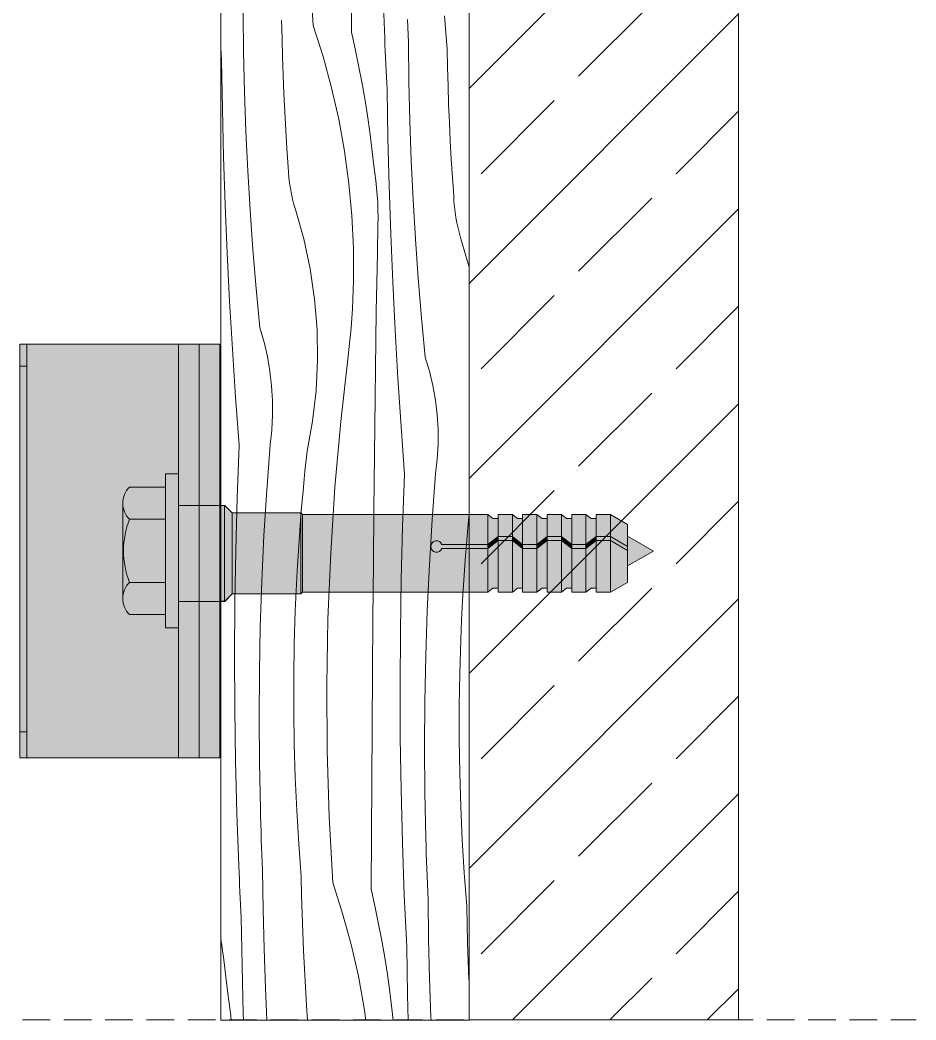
# Model space of a CAD drawing. Header units: millimetres. Extents: x -7826 to 55813, y 465 to 25965.
# Drawn here: x 49078 to 49728, y 5793 to 6518 of the extents above; entities that cross this region are included whole.
import ezdxf

# ---------------------------------------------------------------- set-up
doc = ezdxf.new("R2010")
doc.units = ezdxf.units.MM
doc.linetypes.add('Hidden Line', pattern=[30.00000000000001, 20, -10.00000000000001])
for name, color, linetype, lineweight in [('2D - Ogolne2', 251, 'Continuous', 15), ('2D Drafting - General102', 254, 'Continuous', 13), ('2D Drafting - General121', 255, 'Continuous', 0), ('2D Drafting - General2', 251, 'Continuous', 15), ('2D Drafting - General81', 251, 'Continuous', 20)]:
    doc.layers.add(name, color=color, linetype=linetype, lineweight=lineweight)

# ---------------------------------------------------------------- blocks, each defined once
blk = doc.blocks.new('*X18')
at = {"layer": '2D Drafting - General81', "linetype": 'Continuous'}
for p, q in [((-49513.22907387612, 55155.82288313963), (-49515.7778883463, 55203.572958262)), ((-49485.42548931891, 55150.92036102179), (-49485.16983025963, 55190.26483897828)), ((-49461.28199160685, 55146.66321096648), (-49462.66241466047, 55184.79521591765)), ((-49563.75045591925, 55136.21350083621), (-49564.09232094092, 55164.7914459236)), ((-49415.98902428812, 55138.67683879184), (-49417.79917831498, 55162.75718315243)), ((-49535.79008286738, 55146.5308115728), (-49536.05678553537, 55159.84802461299)), ((-49513.22907387613, 55155.82288313963), (-49506.00498323768, 55133.44022562719)), ((-49444.50793151778, 55154.71457505369), (-49444.73057713357, 55160.26253300432)), ((-49485.42548931891, 55150.92036102179), (-49482.71467569369, 55138.95341759297)), ((-49444.27259196043, 55149.16714107168), (-49444.50793151778, 55154.71457505369)), ((-49444.02455969367, 55143.62026010244), (-49444.27259196043, 55149.16714107168)), ((-49580.07688756152, 55139.7912222819), (-49580.11403630918, 55140.55502265062)), ((-49535.42919326742, 55133.21581806295), (-49535.79008286738, 55146.5308115728)), ((-49461.08499165227, 55141.98867427003), (-49461.28199160685, 55146.66321096648)), ((-49460.88193352841, 55137.3143968171), (-49461.08499165227, 55141.98867427003)), ((-49443.682694672, 55115.04231501505), (-49444.02455969367, 55143.62026010244)), ((-49579.84354391088, 55135.11835880761), (-49580.07688756152, 55139.7912222819)), ((-49579.60414429003, 55130.44580167793), (-49579.84354391088, 55135.11835880761)), ((-49563.07018688216, 55107.64160815917), (-49563.75045591925, 55136.21350083621)), ((-49534.97413479042, 55119.90371021883), (-49535.42919326742, 55133.21581806295)), ((-49506.00498323768, 55133.44022562719), (-49499.77902905139, 55110.75965382349)), ((-49482.71467569369, 55138.95341759297), (-49480.19957323155, 55126.9438170524)), ((-49460.67281757633, 55132.64038645904), (-49460.88193352841, 55137.3143968171)), ((-49415.72232162012, 55125.35962575165), (-49415.98902428811, 55138.67683879183)), ((-49579.02027787574, 55095.53888602548), (-49579.60414429002, 55130.44580167793)), ((-49480.19957323155, 55126.9438170524), (-49477.88085219475, 55114.89475989872)), ((-49460.45764414731, 55127.96665104675), (-49460.67281757633, 55132.64038645904)), ((-49460.23641360276, 55123.29319843066), (-49460.45764414731, 55127.96665104675)), ((-49534.42493020249, 55106.59515403149), (-49534.97413479042, 55119.90371021883)), ((-49460.00912631427, 55118.62003646075), (-49460.23641360276, 55123.29319843066)), ((-49415.36143202016, 55112.0446322418), (-49415.72232162012, 55125.35962575165)), ((-49477.88085219475, 55114.89475989872), (-49475.75913051089, 55102.80945714557)), ((-49459.77578266363, 55113.94717298646), (-49460.00912631427, 55118.62003646075)), ((-49459.53638304277, 55109.27461585678), (-49459.77578266363, 55113.94717298646)), ((-49443.0024256349, 55086.47042233802), (-49443.682694672, 55115.04231501505)), ((-49414.90637354316, 55098.73252439767), (-49415.36143202016, 55112.0446322418)), ((-49562.0516092336, 55079.07977494271), (-49563.07018688216, 55107.64160815917)), ((-49533.78160697977, 55093.2908153143), (-49534.42493020249, 55106.59515403149)), ((-49499.77902905139, 55110.75965382349), (-49494.56342335411, 55087.82565504257)), ((-49458.95251662848, 55074.36770020432), (-49459.53638304277, 55109.27461585678)), ((-49475.75913051089, 55102.80945714557), (-49473.83497360822, 55090.69112946584)), ((-49414.35716895523, 55085.42396821034), (-49414.90637354316, 55098.73252439767)), ((-49578.1490247735, 55060.63796084592), (-49579.02027787574, 55095.53888602548)), ((-49533.04419730706, 55079.99135966959), (-49533.78160697977, 55093.2908153143)), ((-49473.83497360822, 55090.69112946584), (-49472.10889426496, 55078.54300633345)), ((-49494.56342335411, 55087.82565504257), (-49490.36839641213, 55064.68321368846)), ((-49441.98384798635, 55057.90858912156), (-49443.0024256349, 55086.47042233802)), ((-49413.71384573252, 55072.11962949314), (-49414.35716895523, 55085.42396821034)), ((-49560.69486582349, 55050.53200682627), (-49562.0516092336, 55079.07977494271)), ((-49532.21273807621, 55066.69745245545), (-49533.04419730706, 55079.99135966959)), ((-49472.10889426496, 55078.54300633345), (-49470.58135247263, 55066.3683251626)), ((-49458.08126352624, 55039.46677502476), (-49458.95251662848, 55074.36770020432)), ((-49412.97643605981, 55058.82017384844), (-49413.71384573252, 55072.11962949314)), ((-49531.28727088426, 55053.40975875234), (-49532.21273807621, 55066.69745245545)), ((-49490.36839641213, 55064.68321368846), (-49487.2021766547, 55041.37772301952)), ((-49470.58135247263, 55066.3683251626), (-49469.25275531352, 55054.1703304451)), ((-49576.99044404717, 55025.7453921377), (-49578.1490247735, 55060.63796084592)), ((-49531.11020988131, 55049.46483491411), (-49531.28727088426, 55053.40975875234)), ((-49468.42867997605, 55048.85344973643), (-49469.25275531351, 55054.1703304451)), ((-49440.62710457623, 55029.36082100512), (-49441.98384798635, 55057.90858912156)), ((-49412.14497682895, 55045.5262666343), (-49412.97643605981, 55058.82017384844)), ((-49559.00014692759, 55022.00230747674), (-49560.69486582349, 55050.53200682627)), ((-49530.79479581746, 55045.52855638529), (-49531.11020988131, 55049.46483491411)), ((-49467.72943990529, 55043.51871600779), (-49468.42867997605, 55048.85344973643)), ((-49530.34141737954, 55041.60577386771), (-49530.79479581746, 55045.52855638529)), ((-49529.75063326876, 55037.701321432), (-49530.34141737954, 55041.60577386771)), ((-49487.2021766547, 55041.37772301952), (-49485.07097453427, 55017.95489611084)), ((-49467.15541922426, 55038.16905986091), (-49467.72943990529, 55043.51871600779)), ((-49456.92268279992, 55004.57420631655), (-49458.08126352624, 55039.46677502476)), ((-49411.21950963701, 55032.23857293119), (-49412.14497682895, 55045.5262666343)), ((-49529.02317151226, 55033.82001056054), (-49529.75063326876, 55037.701321432)), ((-49528.15992856593, 55029.96662421813), (-49529.02317151226, 55033.82001056054)), ((-49466.70693326755, 55032.80742009507), (-49467.15541922426, 55038.16905986091)), ((-49466.38422840801, 55027.43674209264), (-49466.70693326755, 55032.80742009507)), ((-49411.04244863406, 55028.29364909296), (-49411.21950963701, 55032.23857293119)), ((-49575.54461423909, 54990.86354533277), (-49576.99044404717, 55025.7453921377)), ((-49527.16196820972, 55026.14591095806), (-49528.15992856593, 55029.96662421813)), ((-49526.03052023673, 55022.36257907035), (-49527.16196820972, 55026.14591095806)), ((-49466.1874819215, 55022.05997620113), (-49466.38422840801, 55027.43674209264)), ((-49438.93238568033, 55000.83112165559), (-49440.62710457623, 55029.36082100512)), ((-49410.72703457021, 55024.35737056413), (-49411.04244863406, 55028.29364909296)), ((-49556.96769022087, 54993.49467802695), (-49559.00014692759, 55022.00230747674)), ((-49519.99434816353, 55001.02040939396), (-49526.03052023673, 55022.36257907035)), ((-49485.07097453427, 55017.95489611084), (-49483.97897034482, 54994.46067618929)), ((-49466.11680188945, 55016.68007611236), (-49466.1874819215, 55022.05997620113)), ((-49410.27365613228, 55020.43458804656), (-49410.72703457021, 55024.35737056413)), ((-49409.68287202151, 55016.53013561085), (-49410.27365613228, 55020.43458804656)), ((-49466.61551516404, 54990.40993343423), (-49466.17222713947, 55011.29999723992)), ((-49466.17222713947, 55011.29999723992), (-49466.11680188945, 55016.68007611236)), ((-49408.955410265, 55012.64882473938), (-49409.68287202151, 55016.53013561085)), ((-49408.09216731867, 55008.79543839698), (-49408.955410265, 55012.64882473938)), ((-49455.47685299184, 54969.69235951161), (-49456.92268279992, 55004.57420631655)), ((-49407.09420696247, 55004.97472513691), (-49408.09216731867, 55008.79543839698)), ((-49405.96275898947, 55001.1913932492), (-49407.09420696247, 55004.97472513691)), ((-49515.35800232706, 54979.33106000127), (-49519.99434816353, 55001.02040939396)), ((-49436.89992897361, 54972.3234922058), (-49438.93238568033, 55000.83112165559)), ((-49400.11403630918, 54980.51199075382), (-49405.96275898947, 55001.1913932492)), ((-49573.81163336475, 54955.99478513619), (-49575.54461423909, 54990.86354533277)), ((-49554.59778074415, 54965.01311651458), (-49556.96769022087, 54993.49467802695)), ((-49483.97897034482, 54994.46067618929), (-49483.92830602235, 54970.94114651714)), ((-49467.02521030977, 54969.51918380753), (-49466.61551516404, 54990.40993343423)), ((-49512.14108702927, 54957.38624203073), (-49515.35800232706, 54979.33106000127)), ((-49484.11010831047, 54964.07228849812), (-49483.92830602235, 54970.94114651714)), ((-49467.40131151725, 54948.62780237978), (-49467.02521030977, 54969.51918380753)), ((-49453.74387211749, 54934.82359931503), (-49455.47685299184, 54969.69235951161)), ((-49434.53001949689, 54943.84193069342), (-49436.89992897361, 54972.3234922058)), ((-49551.89075086418, 54936.56161732139), (-49554.59778074415, 54965.01311651458)), ((-49484.38076913101, 54957.20635773254), (-49484.11010831047, 54964.07228849812)), ((-49571.79161890613, 54921.14147536589), (-49573.81163336475, 54955.99478513619)), ((-49510.35720465901, 54935.27874684285), (-49512.14108702927, 54957.38624203073)), ((-49484.7402431711, 54950.34450368484), (-49484.38076913101, 54957.20635773254)), ((-49485.18847024917, 54943.48787513693), (-49484.7402431711, 54950.34450368484)), ((-49467.74381781394, 54927.73584317259), (-49467.40131151725, 54948.62780237978)), ((-49485.72537532495, 54936.6376199959), (-49485.18847024917, 54943.48787513693)), ((-49431.82298961693, 54915.39043150024), (-49434.53001949689, 54943.84193069342)), ((-49548.85281068998, 54926.27544621946), (-49551.89075086418, 54936.56161732139)), ((-49510.01389817571, 54913.10205366168), (-49510.35720465901, 54935.27874684285)), ((-49486.35086851214, 54929.79488510185), (-49485.72537532495, 54936.6376199959)), ((-49451.72385765887, 54899.97028954474), (-49453.74387211749, 54934.82359931503)), ((-49546.40397976532, 54915.83333802508), (-49548.85281068998, 54926.27544621946)), ((-49487.86718553777, 54916.13655692816), (-49487.06484509337, 54922.96081603585)), ((-49487.06484509337, 54922.96081603585), (-49486.35086851214, 54929.79488510185)), ((-49468.05272831418, 54906.84336020907), (-49467.74381781394, 54927.73584317259)), ((-49569.48470780374, 54886.30597879238), (-49571.79161890613, 54921.14147536589)), ((-49544.55216366264, 54905.26900304543), (-49546.40397976532, 54915.83333802508)), ((-49493.19808624615, 54868.61658610503), (-49487.86718553777, 54916.13655692816)), ((-49511.11261921486, 54890.94993430773), (-49510.01389817571, 54913.10205366168)), ((-49428.78504944272, 54905.1042603983), (-49431.82298961693, 54915.39043150024)), ((-49543.3033406086, 54894.61654617295), (-49544.55216366264, 54905.26900304543)), ((-49468.32804221917, 54885.95040751367), (-49468.05272831418, 54906.84336020907)), ((-49426.33621851806, 54894.66215220393), (-49428.78504944272, 54905.1042603983)), ((-49542.66154218456, 54883.91035678441), (-49543.3033406086, 54894.61654617295)), ((-49449.41694655649, 54865.13479297124), (-49451.72385765887, 54899.97028954474)), ((-49424.48440241538, 54884.09781722428), (-49426.33621851806, 54894.66215220393)), ((-49513.64872194977, 54868.91605669367), (-49511.11261921486, 54890.94993430773)), ((-49566.8910564474, 54851.49065697858), (-49569.48470780374, 54886.30597879238)), ((-49542.62884031139, 54873.18499772151), (-49542.66154218456, 54883.91035678441)), ((-49468.56975881702, 54865.05703911209), (-49468.32804221917, 54885.95040751367)), ((-49423.23557936135, 54873.4453603518), (-49424.48440241538, 54884.09781722428)), ((-49543.20534056071, 54862.47509371153), (-49542.62884031139, 54873.18499772151)), ((-49422.59378093731, 54862.73917096325), (-49423.23557936135, 54873.4453603518)), ((-49517.61148273612, 54847.09358875937), (-49513.64872194977, 54868.91605669367)), ((-49497.4072045105, 54820.98414492436), (-49493.19808624615, 54868.61658610503)), ((-49468.77787748267, 54844.16330903105), (-49468.56975881702, 54865.05703911209)), ((-49446.82329520014, 54830.31947115743), (-49449.41694655649, 54865.13479297124)), ((-49544.38918181405, 54851.8152195881), (-49543.20534056071, 54862.47509371153)), ((-49422.56107906414, 54852.01381190035), (-49422.59378093731, 54862.73917096325)), ((-49568.33317143112, 54813.36093531979), (-49566.8910564474, 54851.49065697858)), ((-49546.85257411885, 54818.8609766146), (-49544.38918181405, 54851.8152195881)), ((-49423.13757931346, 54841.30390789037), (-49422.56107906414, 54852.01381190035)), ((-49519.13866499523, 54832.66500520826), (-49517.61148273612, 54847.09358875937)), ((-49469.13116307928, 54804.8195865774), (-49468.77787748267, 54844.16330903105)), ((-49424.32142056679, 54830.64403376695), (-49423.13757931346, 54841.30390789037)), ((-49520.53546885066, 54818.22321695563), (-49519.13866499523, 54832.66500520826)), ((-49448.26541018386, 54792.18974949864), (-49446.82329520014, 54830.31947115743)), ((-49426.78481287159, 54797.68979079344), (-49424.32142056679, 54830.64403376695)), ((-49548.86696824053, 54785.87624305607), (-49546.85257411885, 54818.8609766146)), ((-49521.80178035799, 54803.76940209206), (-49520.53546885066, 54818.22321695563)), ((-49500.4922005863, 54773.2657110795), (-49497.4072045105, 54820.98414492436)), ((-49569.37218967302, 54775.2181009928), (-49568.33317143112, 54813.36093531979)), ((-49522.93749621769, 54789.30473968914), (-49521.80178035799, 54803.76940209206)), ((-49469.47050214683, 54765.47574136341), (-49469.13116307928, 54804.8195865774)), ((-49400.46770760341, 54797.05203113447), (-49400.11403630918, 54800.70869768955)), ((-49428.79920699327, 54764.70505723492), (-49426.78481287159, 54797.68979079344)), ((-49401.73401911073, 54782.5982162709), (-49400.46770760341, 54797.05203113447)), ((-49550.43199059442, 54752.86713618182), (-49548.86696824053, 54785.87624305607)), ((-49523.94252378362, 54774.83040970341), (-49522.93749621769, 54789.30473968914)), ((-49449.30442842576, 54754.04691517165), (-49448.26541018386, 54792.18974949864)), ((-49402.86973497043, 54768.13355386799), (-49401.73401911073, 54782.5982162709)), ((-49570.00799509425, 54737.06641530436), (-49569.37218967302, 54775.2181009928)), ((-49524.81678107054, 54760.34759288001), (-49523.94252378362, 54774.83040970341)), ((-49502.4513596007, 54725.48781006501), (-49500.4922005863, 54773.2657110795)), ((-49469.79589464271, 54726.1317783329), (-49469.47050214683, 54765.47574136341)), ((-49430.36422934716, 54731.69595036067), (-49428.79920699327, 54764.70505723492)), ((-49403.87476253636, 54753.65922388226), (-49402.86973497043, 54768.13355386799)), ((-49525.56019676082, 54745.85747065638), (-49524.81678107054, 54760.34759288001)), ((-49551.54735093522, 54719.83977778133), (-49550.43199059442, 54752.86713618182)), ((-49449.940233847, 54715.89522948321), (-49449.30442842576, 54754.04691517165)), ((-49404.74901982328, 54739.17640705885), (-49403.87476253636, 54753.65922388226)), ((-49526.17271021022, 54731.36122506594), (-49525.56019676082, 54745.85747065638)), ((-49570.24051666282, 54698.9101405501), (-49570.00799509425, 54737.06641530436)), ((-49405.49243551356, 54724.68628483523), (-49404.74901982328, 54739.17640705885)), ((-49526.9017810111, 54707.22394895838), (-49526.17271021021, 54731.36122506594)), ((-49431.47958968797, 54698.66859196018), (-49430.36422934716, 54731.69595036067)), ((-49552.2128424109, 54686.80029302899), (-49551.54735093522, 54719.83977778133)), ((-49503.28359250577, 54677.67700043178), (-49502.4513596007, 54725.48781006501)), ((-49470.10734052605, 54686.78770242961), (-49469.79589464271, 54726.1317783329)), ((-49406.10494896297, 54710.19003924479), (-49405.49243551356, 54724.68628483523)), ((-49450.17275541556, 54677.73895472894), (-49449.940233847, 54715.89522948321)), ((-49527.26794356504, 54683.0784407403), (-49526.9017810111, 54707.22394895838)), ((-49406.83401976386, 54686.05276313722), (-49406.10494896297, 54710.19003924479)), ((-49570.06972840147, 54660.7535395383), (-49570.24051666282, 54698.9101405501)), ((-49432.14508116365, 54665.62910720783), (-49431.47958968797, 54698.66859196018)), ((-49552.42834160101, 54653.75480934811), (-49552.2128424109, 54686.80029302899)), ((-49470.40483975769, 54647.44351859733), (-49470.10734052605, 54686.78770242961)), ((-49407.2001823178, 54661.90725491914), (-49406.83401976386, 54686.05276313722)), ((-49527.27111513148, 54658.93015649346), (-49527.26794356504, 54683.0784407403)), ((-49502.98843668388, 54629.85985902376), (-49503.28359250577, 54677.67700043178)), ((-49450.00196715422, 54639.58235371715), (-49450.17275541556, 54677.73895472894)), ((-49432.36058035375, 54632.58362352695), (-49432.14508116365, 54665.62910720783)), ((-49407.20335388424, 54637.7589706723), (-49407.2001823178, 54661.90725491914)), ((-49569.49564939063, 54622.60087511376), (-49570.06972840147, 54660.7535395383)), ((-49526.91129499373, 54634.78455292689), (-49527.27111513148, 54658.93015649346)), ((-49552.19380853958, 54620.70945527454), (-49552.42834160101, 54653.75480934811)), ((-49470.68839230028, 54608.0992317798), (-49470.40483975769, 54647.44351859733)), ((-49526.18856445919, 54610.6470861439), (-49526.91129499373, 54634.78455292689)), ((-49449.42788814338, 54601.4296892926), (-49450.00196715422, 54639.58235371715)), ((-49406.84353374649, 54613.61336710573), (-49407.20335388424, 54637.7589706723)), ((-49501.56605620481, 54582.0629662046), (-49502.98843668388, 54629.85985902376)), ((-49432.12604729233, 54599.53826945339), (-49432.36058035375, 54632.58362352695)), ((-49568.51834376623, 54584.45640968141), (-49569.49564939063, 54622.60087511376)), ((-49551.50928672257, 54587.67035932011), (-49552.19380853958, 54620.70945527454)), ((-49406.12080321195, 54589.47590032274), (-49406.84353374649, 54613.61336710573)), ((-49525.10308684091, 54586.52321040916), (-49526.18856445919, 54610.6470861439)), ((-49470.95799811814, 54568.75484692089), (-49470.68839230028, 54608.0992317798)), ((-49448.45058251898, 54563.28522386026), (-49449.42788814338, 54601.4296892926)), ((-49431.44152547531, 54566.49917349895), (-49432.12604729233, 54599.53826945339)), ((-49405.03532559367, 54565.352024588), (-49406.12080321195, 54589.47590032274)), ((-49567.13792071261, 54546.32440473024), (-49568.51834376623, 54584.45640968141)), ((-49551.35012697037, 54582.12021728), (-49551.50928672256, 54587.67035932011)), ((-49551.17826811293, 54576.57045394944), (-49551.35012697037, 54582.12021728)), ((-49523.65510742075, 54562.41837691618), (-49525.10308684091, 54586.52321040916)), ((-49499.01724173463, 54534.31289108223), (-49501.56605620481, 54582.0629662046)), ((-49550.99371105001, 54571.02109838481), (-49551.17826811293, 54576.57045394944)), ((-49550.7964567479, 54565.47217964037), (-49550.99371105001, 54571.02109838481)), ((-49471.21365717742, 54529.41036896439), (-49470.95799811814, 54568.75484692089)), ((-49550.58650623933, 54559.92372676807), (-49550.7964567479, 54565.47217964037)), ((-49521.84495339388, 54538.3380325556), (-49523.65510742075, 54562.41837691618)), ((-49447.07015946536, 54525.15321890908), (-49448.45058251898, 54563.28522386026)), ((-49431.28236572313, 54560.94903145885), (-49431.44152547532, 54566.49917349895)), ((-49431.11050686568, 54555.39926812828), (-49431.28236572313, 54560.94903145885)), ((-49403.5873461735, 54541.24719109503), (-49405.03532559367, 54565.352024588)), ((-49550.36386062353, 54554.37576881745), (-49550.58650623933, 54559.92372676807)), ((-49550.12852106619, 54548.82833483543), (-49550.36386062353, 54554.37576881745)), ((-49430.92594980277, 54549.84991256366), (-49431.11050686568, 54555.39926812828)), ((-49566.94092075803, 54541.64986803379), (-49567.1379207126, 54546.32440473024)), ((-49549.88048879943, 54543.2814538662), (-49550.12852106619, 54548.82833483543)), ((-49430.72869550066, 54544.30099381921), (-49430.92594980277, 54549.84991256366)), ((-49566.73786263416, 54536.97559058086), (-49566.94092075803, 54541.64986803379)), ((-49549.53862377776, 54514.70350877882), (-49549.88048879943, 54543.28145386621)), ((-49430.51874499209, 54538.75254094692), (-49430.72869550066, 54544.30099381921)), ((-49430.29609937629, 54533.2045829963), (-49430.51874499209, 54538.75254094692)), ((-49401.77719214663, 54517.16684673445), (-49403.5873461735, 54541.24719109503)), ((-49566.5287466821, 54532.3015802228), (-49566.73786263416, 54536.97559058086)), ((-49566.31357325307, 54527.62784481051), (-49566.5287466821, 54532.3015802228)), ((-49521.57825072588, 54525.02081951541), (-49521.84495339388, 54538.3380325556)), ((-49499.01724173464, 54534.31289108224), (-49491.79315109619, 54511.93023356979)), ((-49430.06075981895, 54527.65714901428), (-49430.29609937629, 54533.2045829963)), ((-49566.09234270851, 54522.95439219443), (-49566.31357325307, 54527.62784481051)), ((-49521.21736112593, 54511.70582600556), (-49521.57825072588, 54525.02081951541)), ((-49471.21365717742, 54529.4103689644), (-49468.5028435522, 54517.44342553558)), ((-49446.87315951078, 54520.47868221263), (-49447.07015946536, 54525.15321890909)), ((-49429.81272755218, 54522.11026804505), (-49430.06075981895, 54527.65714901428)), ((-49565.86505542003, 54518.28123022451), (-49566.09234270851, 54522.95439219443)), ((-49565.63171176938, 54513.60836675022), (-49565.86505542003, 54518.28123022451)), ((-49468.5028435522, 54517.44342553558), (-49465.98774109005, 54505.43382499501)), ((-49446.67010138692, 54515.80440475971), (-49446.87315951078, 54520.47868221263)), ((-49429.47086253051, 54493.53232295766), (-49429.81272755218, 54522.11026804506)), ((-49401.51048947864, 54503.84963369426), (-49401.77719214663, 54517.16684673445)), ((-49565.39231214853, 54508.93580962054), (-49565.63171176938, 54513.60836675022)), ((-49548.85835474067, 54486.13161610178), (-49549.53862377776, 54514.70350877882)), ((-49520.76230264892, 54498.39371816144), (-49521.21736112593, 54511.70582600556)), ((-49491.79315109619, 54511.93023356979), (-49485.5671969099, 54489.24966176609)), ((-49446.46098543485, 54511.13039440165), (-49446.67010138692, 54515.80440475971)), ((-49446.24581200582, 54506.45665898936), (-49446.46098543485, 54511.13039440165)), ((-49564.80844573424, 54474.02889396808), (-49565.39231214853, 54508.93580962054)), ((-49465.98774109005, 54505.43382499501), (-49463.66902005326, 54493.38476784134)), ((-49446.02458146126, 54501.78320637328), (-49446.24581200582, 54506.45665898936)), ((-49401.14959987868, 54490.53464018441), (-49401.51048947864, 54503.84963369426)), ((-49520.213098061, 54485.08516197411), (-49520.76230264892, 54498.39371816144)), ((-49445.79729417278, 54497.11004440336), (-49446.02458146126, 54501.78320637328)), ((-49445.56395052213, 54492.43718092907), (-49445.79729417278, 54497.11004440336)), ((-49580.11403630918, 54493.01721586481), (-49579.69090271398, 54490.35232322961)), ((-49579.69090271398, 54490.35232322961), (-49577.96482337071, 54478.20420009721)), ((-49485.5671969099, 54489.24966176609), (-49480.35159121262, 54466.31566298518)), ((-49463.66902005326, 54493.38476784134), (-49461.54729836941, 54481.29946508818)), ((-49445.32455090128, 54487.76462379938), (-49445.56395052213, 54492.43718092907)), ((-49444.74068448699, 54452.85770814693), (-49445.32455090128, 54487.76462379938)), ((-49428.79059349342, 54464.96043028063), (-49429.47086253051, 54493.53232295766)), ((-49400.69454140167, 54477.22253234028), (-49401.14959987868, 54490.53464018441)), ((-49547.83977709211, 54457.56978288532), (-49548.85835474067, 54486.13161610178)), ((-49519.56977483828, 54471.78082325691), (-49520.213098061, 54485.08516197411)), ((-49461.54729836941, 54481.29946508818), (-49459.62314146673, 54469.18113740846)), ((-49577.96482337071, 54478.20420009721), (-49576.43728157839, 54466.02951892636)), ((-49563.937192632, 54439.12796878853), (-49564.80844573424, 54474.02889396808)), ((-49400.14533681375, 54463.91397615295), (-49400.69454140167, 54477.22253234028)), ((-49576.43728157839, 54466.02951892636), (-49575.10868441927, 54453.83152420886)), ((-49518.83236516557, 54458.4813676122), (-49519.56977483828, 54471.78082325691)), ((-49480.35159121262, 54466.31566298518), (-49476.15656427064, 54443.17322163107)), ((-49459.62314146673, 54469.18113740846), (-49457.89706212346, 54457.03301427606)), ((-49427.77201584486, 54436.39859706417), (-49428.79059349342, 54464.96043028063)), ((-49400.11403630918, 54463.26666155265), (-49400.14533681375, 54463.91397615295)), ((-49574.28460908181, 54448.5146435002), (-49575.10868441927, 54453.83152420886)), ((-49546.74824263564, 54434.60237996864), (-49547.83977709211, 54457.56978288532)), ((-49518.00090593472, 54445.18746039806), (-49518.83236516557, 54458.4813676122)), ((-49457.89706212346, 54457.03301427606), (-49456.36952033114, 54444.85833310521)), ((-49444.28496558482, 54434.60237996864), (-49444.74068448699, 54452.85770814693)), ((-49573.58536901105, 54443.17990977155), (-49574.28460908181, 54448.5146435002)), ((-49517.26367155226, 54434.60237996864), (-49518.00090593472, 54445.18746039806)), ((-49456.36952033114, 54444.85833310521), (-49455.25244899958, 54434.60237996864)), ((-49573.01134833003, 54437.83025362468), (-49573.58536901105, 54443.17990977155)), ((-49572.74134585541, 54434.60237996864), (-49573.01134833003, 54437.83025362468)), ((-49563.78692395944, 54434.60237996864), (-49563.937192632, 54439.12796878853)), ((-49476.15656427064, 54443.17322163107), (-49474.99215333439, 54434.60237996864)), ((-49427.68664995225, 54434.60237996864), (-49427.77201584486, 54436.39859706417))]:
    blk.add_line(p, q, dxfattribs=at)
blk = doc.blocks.new('Wype_nienie_23')
at = {"layer": '2D Drafting - General2', "linetype": 'Continuous'}
for p, q in [((-49580.11403630918, 58144.22647889176), (-49580.11403630918, 54434.60237996864)), ((-49400.11403630918, 54434.60237996864), (-49400.11403630918, 58144.22647889176)), ((-49580.11403630918, 54434.60237996864), (-49400.11403630918, 54434.60237996864))]:
    blk.add_line(p, q, dxfattribs=at)
at = {"layer": '2D Drafting - General81', "linetype": 'Continuous'}
blk.add_blockref('*X18', (0, 0), dxfattribs=at)

msp = doc.modelspace()

# ---------------------------------------------------------------- hatches: boundary and pattern name
at = {"layer": '2D Drafting - General102', "linetype": 'Continuous'}
for points in [[(49082.89980839291, 6283.281769665608), (49077.98680592528, 6283.281769665608), (49077.98680592528, 5983.281769665608), (49082.89980839291, 5983.281769665608)], [(49082.89980839291, 5983.281769665608), (49077.98680592528, 5983.281769665608), (49077.98680592528, 6283.281769665608), (49082.89980839291, 6283.281769665608)], [(49082.8998082144, 5983.281769665608), (49077.98680574677, 5983.281769665608), (49077.98680574677, 6283.281769665608), (49082.8998082144, 6283.281769665608)], [(49082.8998082144, 6283.281769665608), (49207.88594149989, 6283.281769665608), (49207.88594149989, 5983.281769665608), (49082.8998082144, 5983.281769665608)], [(49192.88594149989, 5983.281769665608), (49192.88594149989, 6283.281769665608), (49207.88594149989, 6283.281769665608), (49207.88594149989, 5983.281769665608)], [(49207.88594149989, 5983.281769665608), (49207.88594149989, 6283.281769665608), (49222.88594149989, 6283.281769665608), (49222.88594149989, 5983.281769665608)]]:
    msp.add_hatch(color=256, dxfattribs=at).paths.add_polyline_path(points)
at = {"layer": '2D Drafting - General121', "linetype": 'Continuous'}
for points in [[(49192.88594149989, 6133.281769665608), (49192.88594149989, 6077.362619399947), (49183.56608312228, 6077.362619399947), (49183.56608312228, 6133.281769665608), (49183.56608312228, 6189.200919931262), (49192.88594149989, 6189.200919931262)], [(49222.88593348918, 6096.604495987561), (49192.88594149989, 6096.604495987561), (49192.88594149989, 6133.281769665608), (49192.88594149989, 6166.276393198244), (49222.88593348918, 6166.276393198244), (49222.88593348918, 6129.406096339003)], [(49192.88594149989, 6096.604495987561), (49192.88594149989, 6133.281769665608), (49192.88594149989, 6166.276393198244), (49222.88593348918, 6166.276393198244), (49222.88593348918, 6130.355834142671), (49222.88593348918, 6096.604495987561)], [(49222.88593348918, 6096.701581092743), (49222.88593348918, 6129.406096339003), (49222.88593348919, 6153.760092859268), (49222.88593348918, 6166.276393198244), (49226.39939892138, 6166.27639394264), (49226.39939892138, 6096.701581092743)], [(49226.39939892138, 6096.701581092743), (49226.39939892138, 6166.27639394264), (49226.57492826308, 6166.27639394264), (49231.9884757082, 6160.862846497515), (49231.9884757082, 6102.115128537876), (49226.57492826308, 6096.701581092743)], [(49231.9884757082, 6102.018043432693), (49231.9884757082, 6160.862846497515), (49281.73079262081, 6160.862846497515), (49281.73079262081, 6102.018043432693)], [(49281.73079262081, 6102.018043432693), (49281.73079262081, 6160.862846497515), (49282.97626412263, 6159.617374995697), (49282.97626412263, 6103.263514934511)], [(49424.83640207321, 6156.658708810816), (49424.83640207321, 6143.707646790887), (49417.39512428495, 6137.961162217153), (49417.39512428495, 6159.617374995697), (49421.13806934212, 6156.658708810816)], [(49435.19173372029, 6159.61737499569), (49435.19173372029, 6143.707646790895), (49424.83640207321, 6143.707646790895), (49424.83640207321, 6159.61737499569)], [(49442.63301150854, 6156.658708810816), (49442.63301150854, 6137.961162217153), (49435.19173372029, 6143.707646790895), (49435.19173372029, 6159.61737499569), (49438.93467877746, 6156.658708810816)], [(49452.98834315561, 6159.61737499569), (49452.98834315561, 6137.961162217153), (49442.63301150854, 6137.961162217153), (49442.63301150854, 6159.61737499569)], [(49452.98834315561, 6137.961162217153), (49452.98834315561, 6159.617374995697), (49456.73128821278, 6156.658708810816), (49460.42962094388, 6156.658708810816), (49460.42962094388, 6143.707646790895)], [(49470.78495259095, 6159.61737499569), (49470.78495259095, 6143.707646790895), (49460.42962094388, 6143.707646790895), (49460.42962094388, 6159.61737499569)], [(49478.22623037921, 6156.658708810816), (49478.22623037921, 6137.961162217153), (49470.78495259095, 6143.707646790887), (49470.78495259095, 6159.61737499569), (49474.52789764811, 6156.658708810816)], [(49488.58156202628, 6159.61737499569), (49488.58156202628, 6137.961162217153), (49478.22623037921, 6137.961162217153), (49478.22623037921, 6159.61737499569)], [(49496.02283981454, 6156.658708810816), (49496.02283981454, 6143.707646790887), (49488.58156202628, 6137.961162217153), (49488.58156202628, 6159.617374995697), (49492.32450708346, 6156.658708810816)], [(49496.02283981454, 6143.707646790895), (49496.02283981454, 6159.61737499569), (49506.37817146162, 6159.61737499569), (49506.37817146162, 6143.707646790895)], [(49518.7585004403, 6136.559860522381), (49506.37817146162, 6143.707646790895), (49506.37817146162, 6159.61737499569), (49518.7585004403, 6152.469588727184)], [(49417.39512428495, 6137.961162217153), (49424.83640207321, 6143.707646790895), (49424.83640207321, 6140.748980606014), (49417.39512428495, 6135.002496032273)], [(49424.83640207321, 6143.707646790895), (49435.19173372029, 6143.707646790895), (49435.19173372029, 6140.748980606014), (49424.83640207321, 6140.748980606014)], [(49442.63301150854, 6135.00249603228), (49435.19173372029, 6140.748980606021), (49435.19173372029, 6143.707646790895), (49442.63301150854, 6137.961162217153)], [(49460.42962094388, 6140.748980606014), (49452.98834315561, 6135.00249603228), (49452.98834315561, 6137.961162217153), (49460.42962094388, 6143.707646790895)], [(49470.78495259095, 6140.748980606014), (49460.42962094388, 6140.748980606014), (49460.42962094388, 6143.707646790895), (49470.78495259095, 6143.707646790895)], [(49478.22623037921, 6135.00249603228), (49470.78495259095, 6140.748980606014), (49470.78495259095, 6143.707646790887), (49478.22623037921, 6137.961162217153)], [(49488.58156202628, 6137.961162217153), (49496.02283981454, 6143.707646790887), (49496.02283981454, 6140.748980606014), (49488.58156202628, 6135.00249603228)], [(49496.02283981454, 6143.707646790895), (49506.37817146162, 6143.707646790895), (49506.37817146162, 6140.748980606014), (49496.02283981454, 6140.748980606014)], [(49518.7585004403, 6133.601194337515), (49506.37817146162, 6140.748980606021), (49506.37817146162, 6143.707646790895), (49518.7585004403, 6136.559860522381)], [(49537.48632505364, 6133.184684560419), (49518.7585004403, 6122.37216997857), (49518.7585004403, 6143.997199142267)], [(49424.83640207321, 6106.222181119384), (49421.13806934212, 6106.222181119384), (49417.39512428495, 6103.263514934511), (49417.39512428495, 6135.002496032273), (49424.83640207321, 6140.748980606014)], [(49424.83640207321, 6103.263514934511), (49424.83640207321, 6140.748980606014), (49435.19173372029, 6140.748980606014), (49435.19173372029, 6103.263514934511)], [(49442.63301150854, 6106.222181119384), (49438.93467877746, 6106.222181119384), (49435.19173372029, 6103.263514934511), (49435.19173372029, 6140.748980606021), (49442.63301150854, 6135.00249603228)], [(49442.63301150854, 6137.961162217153), (49452.98834315561, 6137.961162217153), (49452.98834315561, 6135.002496032273), (49442.63301150854, 6135.002496032273)], [(49460.42962094388, 6106.222181119384), (49456.73128821278, 6106.222181119384), (49452.98834315561, 6103.263514934511), (49452.98834315561, 6135.00249603228), (49460.42962094388, 6140.748980606014)], [(49470.78495259095, 6103.263514934511), (49460.42962094388, 6103.263514934511), (49460.42962094388, 6140.748980606014), (49470.78495259095, 6140.748980606014)], [(49478.22623037921, 6106.222181119384), (49474.52789764811, 6106.222181119384), (49470.78495259095, 6103.263514934511), (49470.78495259095, 6140.748980606014), (49478.22623037921, 6135.00249603228)], [(49478.22623037921, 6137.961162217153), (49488.58156202628, 6137.961162217153), (49488.58156202628, 6135.002496032273), (49478.22623037921, 6135.002496032273)], [(49496.02283981454, 6106.222181119384), (49492.32450708346, 6106.222181119384), (49488.58156202628, 6103.263514934511), (49488.58156202628, 6135.00249603228), (49496.02283981454, 6140.748980606014)], [(49496.02283981454, 6103.263514934511), (49496.02283981454, 6140.748980606014), (49506.37817146162, 6140.748980606014), (49506.37817146162, 6103.263514934511)], [(49518.7585004403, 6110.411301203017), (49506.37817146162, 6103.263514934511), (49506.37817146162, 6140.748980606014), (49518.7585004403, 6133.601194337508)], [(49442.63301150854, 6103.263514934511), (49442.63301150854, 6135.002496032273), (49452.98834315561, 6135.002496032273), (49452.98834315561, 6103.263514934511)], [(49488.58156202628, 6103.263514934511), (49478.22623037921, 6103.263514934511), (49478.22623037921, 6135.002496032273), (49488.58156202628, 6135.002496032273)]]:
    msp.add_hatch(color=256, dxfattribs=at).paths.add_polyline_path(points)
h = msp.add_hatch(color=256, dxfattribs=at)
edge = h.paths.add_edge_path()
edge.add_line((49183.56608312228, 6156.19308817723), (49157.39326907104, 6156.19308817723))
edge.add_arc((49168.83274801717, 6167.84291114924), 16.32727943774128, 134.4780486831167, 225.5219513168654, ccw=False)
edge.add_line((49157.39326907104, 6179.492734121256), (49183.56608312228, 6179.492734121256))
edge.add_line((49183.56608312228, 6179.492734121256), (49183.56608312228, 6156.19308817723))
h = msp.add_hatch(color=256, dxfattribs=at)
edge = h.paths.add_edge_path()
edge.add_arc((49216.70145874679, 6133.281769665601), 63.5797914321447, 179.9999999999934, 201.1220213823767)
edge.add_arc((49168.83274801716, 6098.72062818197), 16.32727943773618, 134.4780486831164, 180)
edge.add_line((49152.50546857943, 6098.72062818197), (49152.50546857943, 6167.84291114924))
edge.add_arc((49168.83274801716, 6167.842911149232), 16.32727943773352, 179.9999999999745, 225.5219513168657)
edge.add_arc((49216.70145874676, 6133.281769665608), 63.57979143212348, 158.8779786176162, 180)
h = msp.add_hatch(color=256, dxfattribs=at)
edge = h.paths.add_edge_path()
edge.add_line((49282.97626412263, 6103.263514934511), (49282.97626412263, 6159.61737499569))
edge.add_line((49282.97626412263, 6159.61737499569), (49417.39512428495, 6159.61737499569))
edge.add_line((49417.39512428495, 6159.61737499569), (49417.39512428495, 6137.961162217153))
edge.add_line((49417.39512428495, 6137.961162217153), (49384.08650754546, 6137.961162217153))
edge.add_arc((49380.17189911087, 6136.481829124717), 4.18480412857733, 20.70161155933382, 339.298388440573)
edge.add_line((49384.08650754546, 6135.002496032273), (49417.39512428495, 6135.002496032273))
edge.add_line((49417.39512428495, 6135.002496032273), (49417.39512428495, 6103.263514934511))
edge.add_line((49417.39512428495, 6103.263514934511), (49282.97626412263, 6103.263514934511))
h = msp.add_hatch(color=256, dxfattribs=at)
edge = h.paths.add_edge_path()
edge.add_line((49183.56608312228, 6110.370451153979), (49157.39326907104, 6110.370451153979))
edge.add_arc((49216.70145874676, 6133.281769665601), 63.57979143212348, 179.9999999999934, 201.1220213823838, ccw=False)
edge.add_arc((49216.70145874674, 6133.281769665608), 63.57979143210105, 158.8779786176091, 180, ccw=False)
edge.add_line((49157.39326907104, 6156.19308817723), (49183.56608312228, 6156.19308817723))
edge.add_line((49183.56608312228, 6156.19308817723), (49183.56608312228, 6133.281769665608))
edge.add_line((49183.56608312228, 6133.281769665608), (49183.56608312228, 6110.370451153979))
h = msp.add_hatch(color=256, dxfattribs=at)
edge = h.paths.add_edge_path()
edge.add_line((49417.39512428495, 6135.002496032273), (49384.08650754546, 6135.002496032273))
edge.add_arc((49380.17189911087, 6136.481829124717), 4.184804128579901, 20.701611559333912, 339.298388440573, ccw=False)
edge.add_line((49384.08650754546, 6137.961162217153), (49417.39512428495, 6137.961162217153))
edge.add_line((49417.39512428495, 6137.961162217153), (49417.39512428495, 6135.002496032273))
h = msp.add_hatch(color=256, dxfattribs=at)
edge = h.paths.add_edge_path()
edge.add_line((49183.56608312228, 6087.070805209961), (49157.39326907104, 6087.070805209961))
edge.add_arc((49168.83274801717, 6098.72062818197), 16.32727943774128, 134.4780486831346, 225.5219513168654, ccw=False)
edge.add_line((49157.39326907104, 6110.370451153979), (49183.56608312228, 6110.370451153979))
edge.add_line((49183.56608312228, 6110.370451153979), (49183.56608312228, 6087.070805209961))
at = {"layer": '2D Drafting - General81', "linetype": 'Continuous'}
h = msp.add_hatch(dxfattribs=at)
h.set_pattern_fill('SOLID___DASHED', color=256, style=0, pattern_type=2)
h.set_pattern_definition([(44.99999999999999, (98803.87108439812, -48641.55257159699), (-70.71067811865473, 70.71067811865478), []), (44.99999999999999, (98768.51574533878, -48606.19723253766), (-70.71067811865473, 70.71067811865478), [75, -25])])
h.paths.add_polyline_path([(49403.75704808893, 5793.049808371647), (49599.30276905225, 5793.049808371647), (49599.30276905225, 9502.673907294771), (49403.75704808893, 9502.673907294771)])
msp.add_hatch(color=256, dxfattribs=at).paths.add_polyline_path([(49077.98680574678, 6267.276640274048), (49082.89980839291, 6267.276640274048), (49082.89980839291, 6002.04803345269), (49077.98680574678, 6002.04803345269)])

# ---------------------------------------------------------------- linework, layer by layer
at = {"layer": '2D - Ogolne2', "linetype": 'Continuous'}
for p, q in [((49226.57492826308, 6166.27639394264), (49222.88593348918, 6166.27639394264)), ((49222.88593348918, 6166.27639394264), (49222.88593348918, 6129.406096339003)), ((49231.9884757082, 6160.862846497507), (49226.57492826308, 6166.27639394264)), ((49231.9884757082, 6160.862846497507), (49231.9884757082, 6102.018043432686)), ((49281.73079262081, 6160.862846497507), (49231.9884757082, 6160.862846497507)), ((49281.73079262081, 6160.862846497507), (49281.73079262081, 6102.018043432686)), ((49282.97626412263, 6159.61737499569), (49281.73079262081, 6160.862846497507)), ((49282.97626412263, 6103.263514934503), (49282.97626412263, 6159.61737499569)), ((49417.39512428495, 6159.61737499569), (49282.97626412263, 6159.61737499569)), ((49417.39512428495, 6159.61737499569), (49417.39512428495, 6103.263514934503)), ((49421.13806934212, 6156.658708810809), (49417.39512428495, 6159.61737499569)), ((49424.83640207321, 6159.61737499569), (49424.83640207321, 6103.263514934503)), ((49424.83640207321, 6159.61737499569), (49424.83640207321, 6156.658708810809)), ((49435.19173372029, 6159.61737499569), (49424.83640207321, 6159.61737499569)), ((49435.19173372029, 6159.61737499569), (49435.19173372029, 6103.263514934503)), ((49438.93467877746, 6156.658708810809), (49435.19173372029, 6159.61737499569)), ((49442.63301150854, 6159.61737499569), (49442.63301150854, 6103.263514934503)), ((49442.63301150854, 6159.61737499569), (49442.63301150854, 6156.658708810809)), ((49452.98834315561, 6159.61737499569), (49442.63301150854, 6159.61737499569)), ((49452.98834315561, 6159.61737499569), (49452.98834315561, 6103.263514934503)), ((49456.73128821278, 6156.658708810809), (49452.98834315561, 6159.61737499569)), ((49460.42962094388, 6159.61737499569), (49460.42962094388, 6103.263514934503)), ((49460.42962094388, 6159.61737499569), (49460.42962094388, 6156.658708810809)), ((49470.78495259095, 6159.61737499569), (49460.42962094388, 6159.61737499569)), ((49470.78495259095, 6159.61737499569), (49470.78495259095, 6103.263514934503)), ((49474.52789764811, 6156.658708810809), (49470.78495259095, 6159.61737499569)), ((49478.22623037921, 6159.61737499569), (49478.22623037921, 6156.658708810809)), ((49478.22623037921, 6159.61737499569), (49478.22623037921, 6103.263514934503)), ((49488.58156202628, 6159.61737499569), (49478.22623037921, 6159.61737499569)), ((49488.58156202628, 6159.61737499569), (49488.58156202628, 6103.263514934503)), ((49492.32450708345, 6156.658708810809), (49488.58156202628, 6159.61737499569)), ((49506.37817146162, 6159.61737499569), (49496.02283981454, 6159.61737499569)), ((49496.02283981454, 6159.61737499569), (49496.02283981454, 6103.263514934503)), ((49506.37817146162, 6159.61737499569), (49506.37817146162, 6103.263514934503)), ((49518.7585004403, 6152.469588727184), (49506.37817146162, 6159.61737499569)), ((49424.83640207321, 6156.658708810809), (49421.13806934212, 6156.658708810809)), ((49442.63301150854, 6156.658708810809), (49438.93467877746, 6156.658708810809)), ((49460.42962094388, 6156.658708810809), (49456.73128821278, 6156.658708810809)), ((49478.22623037921, 6156.658708810809), (49474.52789764811, 6156.658708810809)), ((49496.02283981454, 6156.658708810809), (49492.32450708345, 6156.658708810809)), ((49518.7585004403, 6152.469588727184), (49518.7585004403, 6110.411301203009)), ((49424.83640207321, 6143.707646790887), (49417.39512428495, 6137.961162217146)), ((49435.19173372029, 6143.707646790887), (49424.83640207321, 6143.707646790887)), ((49442.63301150854, 6137.961162217146), (49435.19173372029, 6143.707646790887)), ((49460.42962094388, 6143.707646790887), (49452.98834315561, 6137.961162217146)), ((49470.78495259095, 6143.707646790887), (49460.42962094388, 6143.707646790887)), ((49478.22623037921, 6137.961162217146), (49470.78495259095, 6143.707646790887)), ((49496.02283981454, 6143.707646790887), (49488.58156202628, 6137.961162217146)), ((49506.37817146162, 6143.707646790887), (49496.02283981454, 6143.707646790887)), ((49518.7585004403, 6136.559860522381), (49506.37817146162, 6143.707646790887)), ((49518.7585004403, 6143.997199142267), (49537.48632505364, 6133.184684560419)), ((49417.39512428495, 6137.961162217146), (49384.08650754546, 6137.961162217146)), ((49424.83640207321, 6140.748980606014), (49417.39512428495, 6135.002496032273)), ((49435.19173372029, 6140.748980606014), (49424.83640207321, 6140.748980606014)), ((49442.63301150854, 6135.002496032273), (49435.19173372029, 6140.748980606014)), ((49452.98834315561, 6137.961162217146), (49442.63301150854, 6137.961162217146)), ((49460.42962094388, 6140.748980606014), (49452.98834315561, 6135.002496032273)), ((49470.78495259095, 6140.748980606014), (49460.42962094388, 6140.748980606014)), ((49478.22623037921, 6135.002496032273), (49470.78495259095, 6140.748980606014)), ((49488.58156202628, 6137.961162217146), (49478.22623037921, 6137.961162217146)), ((49496.02283981454, 6140.748980606014), (49488.58156202628, 6135.002496032273)), ((49506.37817146162, 6140.748980606014), (49496.02283981454, 6140.748980606014)), ((49518.7585004403, 6133.601194337508), (49506.37817146162, 6140.748980606014)), ((49222.88593348918, 6096.604495987553), (49222.88593348918, 6130.355834142664)), ((49417.39512428495, 6135.002496032273), (49384.08650754546, 6135.002496032273)), ((49452.98834315561, 6135.002496032273), (49442.63301150854, 6135.002496032273)), ((49488.58156202628, 6135.002496032273), (49478.22623037921, 6135.002496032273)), ((49518.7585004403, 6122.37216997857), (49537.48632505364, 6133.184684560419)), ((49518.7585004403, 6110.411301203009), (49506.37817146162, 6103.263514934503)), ((49231.9884757082, 6102.018043432686), (49226.57492826308, 6096.604495987553)), ((49281.73079262081, 6102.018043432686), (49231.9884757082, 6102.018043432686)), ((49282.97626412263, 6103.263514934503), (49281.73079262081, 6102.018043432686)), ((49417.39512428495, 6103.263514934503), (49282.97626412263, 6103.263514934503)), ((49421.13806934212, 6106.222181119384), (49417.39512428495, 6103.263514934503)), ((49424.83640207321, 6106.222181119384), (49421.13806934212, 6106.222181119384)), ((49424.83640207321, 6103.263514934503), (49424.83640207321, 6106.222181119384)), ((49435.19173372029, 6103.263514934503), (49424.83640207321, 6103.263514934503)), ((49438.93467877746, 6106.222181119384), (49435.19173372029, 6103.263514934503)), ((49442.63301150854, 6106.222181119384), (49438.93467877746, 6106.222181119384)), ((49442.63301150854, 6103.263514934503), (49442.63301150854, 6106.222181119384)), ((49452.98834315561, 6103.263514934503), (49442.63301150854, 6103.263514934503)), ((49456.73128821278, 6106.222181119384), (49452.98834315561, 6103.263514934503)), ((49460.42962094388, 6106.222181119384), (49456.73128821278, 6106.222181119384)), ((49460.42962094388, 6103.263514934503), (49460.42962094388, 6106.222181119384)), ((49470.78495259095, 6103.263514934503), (49460.42962094388, 6103.263514934503)), ((49474.52789764811, 6106.222181119384), (49470.78495259095, 6103.263514934503)), ((49478.22623037921, 6106.222181119384), (49474.52789764811, 6106.222181119384)), ((49478.22623037921, 6103.263514934503), (49478.22623037921, 6106.222181119384)), ((49488.58156202628, 6103.263514934503), (49478.22623037921, 6103.263514934503)), ((49492.32450708345, 6106.222181119384), (49488.58156202628, 6103.263514934503)), ((49496.02283981454, 6106.222181119384), (49492.32450708345, 6106.222181119384)), ((49506.37817146162, 6103.263514934503), (49496.02283981454, 6103.263514934503)), ((49226.57492826308, 6096.604495987553), (49222.88593348918, 6096.604495987553))]:
    msp.add_line(p, q, dxfattribs=at)
msp.add_arc((49380.17189911088, 6136.481829124709), 4.184804128572733, 20.70161155921624, 339.2983884407838, dxfattribs=at)
at = {"layer": '2D Drafting - General2', "linetype": 'Continuous'}
for p, q in [((49077.98680592528, 6283.281769665608), (49082.89980839291, 6283.281769665608)), ((49077.98680592528, 6283.281769665608), (49082.89980839291, 6283.281769665608)), ((49077.98680574677, 6283.281769665608), (49082.8998082144, 6283.281769665608)), ((49082.89980839291, 6283.281769665608), (49082.89980839291, 5983.281769665608)), ((49082.89980839291, 5983.281769665608), (49082.89980839291, 6283.281769665608)), ((49082.8998082144, 5983.281769665608), (49082.8998082144, 6283.281769665608)), ((49222.88594149989, 6283.281769665608), (49082.8998082144, 6283.281769665608)), ((49207.88594149989, 6283.281769665608), (49207.88594149989, 5983.281769665608)), ((49207.88594149989, 6283.281769665608), (49222.88594149989, 6283.281769665608)), ((49222.88594149989, 6283.281769665608), (49222.88594149989, 5983.281769665608)), ((49183.56608312228, 6189.200919931262), (49192.88594149989, 6189.200919931262)), ((49183.56608312228, 6133.281769665601), (49183.56608312228, 6189.200919931262)), ((49192.88594149989, 6189.200919931262), (49192.88594149989, 6133.281769665601)), ((49157.39326907104, 6179.492734121249), (49183.56608312228, 6179.492734121249)), ((49152.50546857943, 6098.72062818197), (49152.50546857943, 6167.842911149232)), ((49192.88594232748, 6166.276393198236), (49222.88593348918, 6166.276393198236)), ((49157.39326907104, 6156.193088177223), (49183.56608312228, 6156.193088177223)), ((49183.56608312228, 6133.281769665601), (49183.56608312228, 6077.362619399947)), ((49192.88594149989, 6077.362619399947), (49192.88594149989, 6133.281769665601)), ((49157.39326907104, 6110.370451153979), (49183.56608312228, 6110.370451153979)), ((49192.88593595152, 6096.604495987553), (49222.88593348918, 6096.604495987553)), ((49157.39326907104, 6087.070805209961), (49183.56608312228, 6087.070805209961)), ((49183.56608312228, 6077.362619399947), (49192.88594149989, 6077.362619399947)), ((49077.98680592528, 5983.281769665608), (49082.89980839291, 5983.281769665608)), ((49077.98680592528, 5983.281769665608), (49082.89980839291, 5983.281769665608)), ((49077.98680574677, 5983.281769665608), (49082.8998082144, 5983.281769665608)), ((49222.88594149989, 5983.281769665608), (49082.8998082144, 5983.281769665608)), ((49222.88594149989, 5983.281769665608), (49207.88594149989, 5983.281769665608))]:
    msp.add_line(p, q, dxfattribs=at)
at = {"layer": '2D Drafting - General2', "linetype": 'Hidden Line'}
msp.add_line((48749.80156848898, 5793.049808371647), (49728.03331693558, 5793.049808371647), dxfattribs=at)
at = {"layer": '2D Drafting - General2', "linetype": 'Continuous', "flags": 128}
for points in [[(49403.75704808893, 5793.049808371647), (49599.30276905225, 5793.049808371647), (49599.30276905225, 9502.673907294771), (49403.75704808893, 9502.673907294771)], [(49082.89980839291, 6283.281769665608), (49077.98680592528, 6283.281769665608), (49077.98680592528, 5983.281769665608), (49082.89980839291, 5983.281769665608)], [(49082.89980839291, 5983.281769665608), (49077.98680592528, 5983.281769665608), (49077.98680592528, 6283.281769665608), (49082.89980839291, 6283.281769665608)], [(49082.8998082144, 5983.281769665608), (49077.98680574677, 5983.281769665608), (49077.98680574677, 6283.281769665608), (49082.8998082144, 6283.281769665608)], [(49082.8998082144, 6283.281769665608), (49207.88594149989, 6283.281769665608), (49207.88594149989, 5983.281769665608), (49082.8998082144, 5983.281769665608)], [(49192.88594149989, 5983.281769665608), (49192.88594149989, 6283.281769665608), (49207.88594149989, 6283.281769665608), (49207.88594149989, 5983.281769665608)], [(49207.88594149989, 5983.281769665608), (49207.88594149989, 6283.281769665608), (49222.88594149989, 6283.281769665608), (49222.88594149989, 5983.281769665608)], [(49077.98680574678, 6267.276640274048), (49082.89980839291, 6267.276640274048), (49082.89980839291, 6002.04803345269), (49077.98680574678, 6002.04803345269)], [(49192.88594149989, 6133.281769665608), (49192.88594149989, 6077.362619399947), (49183.56608312228, 6077.362619399947), (49183.56608312228, 6133.281769665608), (49183.56608312228, 6189.200919931262), (49192.88594149989, 6189.200919931262)], [(49222.88593348918, 6096.604495987561), (49192.88594149989, 6096.604495987561), (49192.88594149989, 6133.281769665608), (49192.88594149989, 6166.276393198244), (49222.88593348918, 6166.276393198244), (49222.88593348918, 6129.406096339003)], [(49192.88594149989, 6096.604495987561), (49192.88594149989, 6133.281769665608), (49192.88594149989, 6166.276393198244), (49222.88593348918, 6166.276393198244), (49222.88593348918, 6130.355834142671), (49222.88593348918, 6096.604495987561)], [(49222.88593348918, 6096.701581092743), (49222.88593348918, 6129.406096339003), (49222.88593348919, 6153.760092859268), (49222.88593348918, 6166.276393198244), (49226.39939892138, 6166.27639394264), (49226.39939892138, 6096.701581092743)], [(49226.39939892138, 6096.701581092743), (49226.39939892138, 6166.27639394264), (49226.57492826308, 6166.27639394264), (49231.9884757082, 6160.862846497515), (49231.9884757082, 6102.115128537876), (49226.57492826308, 6096.701581092743)], [(49231.9884757082, 6102.018043432693), (49231.9884757082, 6160.862846497515), (49281.73079262081, 6160.862846497515), (49281.73079262081, 6102.018043432693)], [(49281.73079262081, 6102.018043432693), (49281.73079262081, 6160.862846497515), (49282.97626412263, 6159.617374995697), (49282.97626412263, 6103.263514934511)], [(49424.83640207321, 6156.658708810816), (49424.83640207321, 6143.707646790887), (49417.39512428495, 6137.961162217153), (49417.39512428495, 6159.617374995697), (49421.13806934212, 6156.658708810816)], [(49435.19173372029, 6159.61737499569), (49435.19173372029, 6143.707646790895), (49424.83640207321, 6143.707646790895), (49424.83640207321, 6159.61737499569)], [(49442.63301150854, 6156.658708810816), (49442.63301150854, 6137.961162217153), (49435.19173372029, 6143.707646790895), (49435.19173372029, 6159.61737499569), (49438.93467877746, 6156.658708810816)], [(49452.98834315561, 6159.61737499569), (49452.98834315561, 6137.961162217153), (49442.63301150854, 6137.961162217153), (49442.63301150854, 6159.61737499569)], [(49452.98834315561, 6137.961162217153), (49452.98834315561, 6159.617374995697), (49456.73128821278, 6156.658708810816), (49460.42962094388, 6156.658708810816), (49460.42962094388, 6143.707646790895)], [(49470.78495259095, 6159.61737499569), (49470.78495259095, 6143.707646790895), (49460.42962094388, 6143.707646790895), (49460.42962094388, 6159.61737499569)], [(49478.22623037921, 6156.658708810816), (49478.22623037921, 6137.961162217153), (49470.78495259095, 6143.707646790887), (49470.78495259095, 6159.61737499569), (49474.52789764811, 6156.658708810816)], [(49488.58156202628, 6159.61737499569), (49488.58156202628, 6137.961162217153), (49478.22623037921, 6137.961162217153), (49478.22623037921, 6159.61737499569)], [(49496.02283981454, 6156.658708810816), (49496.02283981454, 6143.707646790887), (49488.58156202628, 6137.961162217153), (49488.58156202628, 6159.617374995697), (49492.32450708346, 6156.658708810816)], [(49496.02283981454, 6143.707646790895), (49496.02283981454, 6159.61737499569), (49506.37817146162, 6159.61737499569), (49506.37817146162, 6143.707646790895)], [(49518.7585004403, 6136.559860522381), (49506.37817146162, 6143.707646790895), (49506.37817146162, 6159.61737499569), (49518.7585004403, 6152.469588727184)], [(49417.39512428495, 6137.961162217153), (49424.83640207321, 6143.707646790895), (49424.83640207321, 6140.748980606014), (49417.39512428495, 6135.002496032273)], [(49424.83640207321, 6143.707646790895), (49435.19173372029, 6143.707646790895), (49435.19173372029, 6140.748980606014), (49424.83640207321, 6140.748980606014)], [(49442.63301150854, 6135.00249603228), (49435.19173372029, 6140.748980606021), (49435.19173372029, 6143.707646790895), (49442.63301150854, 6137.961162217153)], [(49460.42962094388, 6140.748980606014), (49452.98834315561, 6135.00249603228), (49452.98834315561, 6137.961162217153), (49460.42962094388, 6143.707646790895)], [(49470.78495259095, 6140.748980606014), (49460.42962094388, 6140.748980606014), (49460.42962094388, 6143.707646790895), (49470.78495259095, 6143.707646790895)], [(49478.22623037921, 6135.00249603228), (49470.78495259095, 6140.748980606014), (49470.78495259095, 6143.707646790887), (49478.22623037921, 6137.961162217153)], [(49488.58156202628, 6137.961162217153), (49496.02283981454, 6143.707646790887), (49496.02283981454, 6140.748980606014), (49488.58156202628, 6135.00249603228)], [(49496.02283981454, 6143.707646790895), (49506.37817146162, 6143.707646790895), (49506.37817146162, 6140.748980606014), (49496.02283981454, 6140.748980606014)], [(49518.7585004403, 6133.601194337515), (49506.37817146162, 6140.748980606021), (49506.37817146162, 6143.707646790895), (49518.7585004403, 6136.559860522381)], [(49537.48632505364, 6133.184684560419), (49518.7585004403, 6122.37216997857), (49518.7585004403, 6143.997199142267)], [(49424.83640207321, 6106.222181119384), (49421.13806934212, 6106.222181119384), (49417.39512428495, 6103.263514934511), (49417.39512428495, 6135.002496032273), (49424.83640207321, 6140.748980606014)], [(49424.83640207321, 6103.263514934511), (49424.83640207321, 6140.748980606014), (49435.19173372029, 6140.748980606014), (49435.19173372029, 6103.263514934511)], [(49442.63301150854, 6106.222181119384), (49438.93467877746, 6106.222181119384), (49435.19173372029, 6103.263514934511), (49435.19173372029, 6140.748980606021), (49442.63301150854, 6135.00249603228)], [(49442.63301150854, 6137.961162217153), (49452.98834315561, 6137.961162217153), (49452.98834315561, 6135.002496032273), (49442.63301150854, 6135.002496032273)], [(49460.42962094388, 6106.222181119384), (49456.73128821278, 6106.222181119384), (49452.98834315561, 6103.263514934511), (49452.98834315561, 6135.00249603228), (49460.42962094388, 6140.748980606014)], [(49470.78495259095, 6103.263514934511), (49460.42962094388, 6103.263514934511), (49460.42962094388, 6140.748980606014), (49470.78495259095, 6140.748980606014)], [(49478.22623037921, 6106.222181119384), (49474.52789764811, 6106.222181119384), (49470.78495259095, 6103.263514934511), (49470.78495259095, 6140.748980606014), (49478.22623037921, 6135.00249603228)], [(49478.22623037921, 6137.961162217153), (49488.58156202628, 6137.961162217153), (49488.58156202628, 6135.002496032273), (49478.22623037921, 6135.002496032273)], [(49496.02283981454, 6106.222181119384), (49492.32450708346, 6106.222181119384), (49488.58156202628, 6103.263514934511), (49488.58156202628, 6135.00249603228), (49496.02283981454, 6140.748980606014)], [(49496.02283981454, 6103.263514934511), (49496.02283981454, 6140.748980606014), (49506.37817146162, 6140.748980606014), (49506.37817146162, 6103.263514934511)], [(49518.7585004403, 6110.411301203017), (49506.37817146162, 6103.263514934511), (49506.37817146162, 6140.748980606014), (49518.7585004403, 6133.601194337508)], [(49442.63301150854, 6103.263514934511), (49442.63301150854, 6135.002496032273), (49452.98834315561, 6135.002496032273), (49452.98834315561, 6103.263514934511)], [(49488.58156202628, 6103.263514934511), (49478.22623037921, 6103.263514934511), (49478.22623037921, 6135.002496032273), (49488.58156202628, 6135.002496032273)]]:
    msp.add_lwpolyline(points, close=True, dxfattribs=at)
for points in [[(49183.56608312228, 6156.19308817723), (49157.39326907104, 6156.19308817723, -0.4195600657071172), (49157.39326907104, 6179.492734121256), (49183.56608312228, 6179.492734121256)], [(49153.12166731464, 6133.281769665608, 0.09242403204492548), (49157.39326907104, 6110.370451153979, 0.2012809963204646), (49152.50546857943, 6098.72062818197), (49152.50546857943, 6167.84291114924, 0.2012809963204646), (49157.39326907104, 6156.19308817723, 0.09242403204492862)], [(49282.97626412263, 6103.263514934511), (49282.97626412263, 6159.61737499569), (49417.39512428495, 6159.61737499569), (49417.39512428495, 6137.961162217153), (49384.08650754546, 6137.961162217153, 5.475043183008319), (49384.08650754546, 6135.002496032273), (49417.39512428495, 6135.002496032273), (49417.39512428495, 6103.263514934511)], [(49183.56608312228, 6110.370451153979), (49157.39326907104, 6110.370451153979, -0.09242403204495818), (49153.12166731464, 6133.281769665608, -0.0924240320449649), (49157.39326907104, 6156.19308817723), (49183.56608312228, 6156.19308817723), (49183.56608312228, 6133.281769665608)], [(49417.39512428495, 6135.002496032273), (49384.08650754546, 6135.002496032273, -5.475043183008319), (49384.08650754546, 6137.961162217153), (49417.39512428495, 6137.961162217153)], [(49183.56608312228, 6087.070805209961), (49157.39326907104, 6087.070805209961, -0.4195600657071172), (49157.39326907104, 6110.370451153979), (49183.56608312228, 6110.370451153979)]]:
    msp.add_lwpolyline(points, format="xyb", close=True, dxfattribs=at)
at = {"layer": '2D Drafting - General2', "linetype": 'Continuous'}
for centre, radius, start, end in [((49168.83274801717, 6167.842911149232), 16.32727943774327, 134.4780486831342, 225.5219513168658), ((49216.70145874674, 6133.281769665601), 63.5797914320995, 158.8779786174919, 180), ((49216.70145874674, 6133.281769665601), 63.5797914320995, 180, 201.1220213825081), ((49168.83274801717, 6098.72062818197), 16.32727943774327, 134.4780486831342, 225.5219513168658)]:
    msp.add_arc(centre, radius, start, end, dxfattribs=at)

# ---------------------------------------------------------------- block references
at = {"layer": '2D Drafting - General81', "linetype": 'Continuous'}
msp.add_blockref('Wype_nienie_23', (98803.87108439812, -48641.55257159699), dxfattribs=at)

doc.saveas('drawing.dxf')
